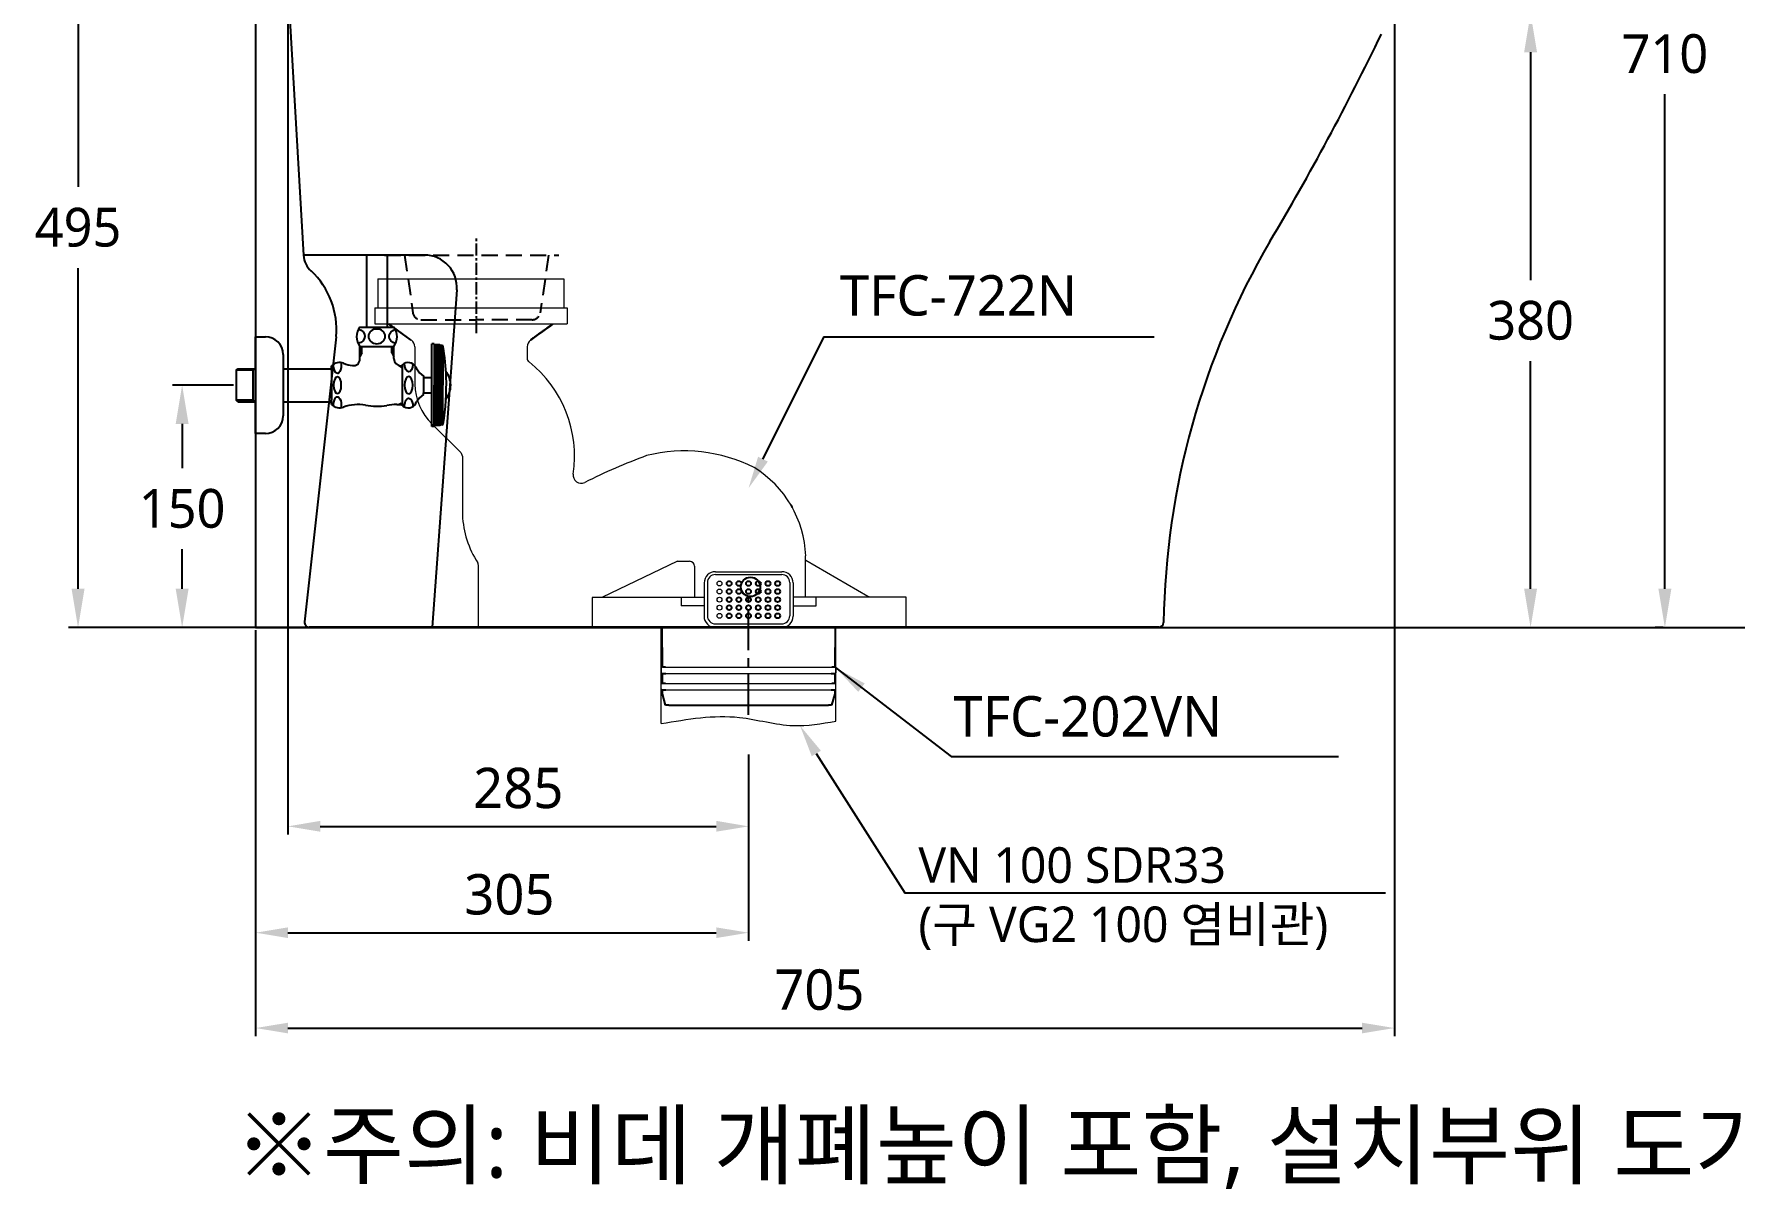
# Model space of a CAD drawing. Extents: x 8541 to 14664, y -60 to 2468.
# Drawn here: x 8541 to 9593, y -60 to 655 of the extents above; entities that cross this region are included whole.
import ezdxf

# ---------------------------------------------------------------- set-up
doc = ezdxf.new("R2010")
doc.units = 0
doc.header["$LTSCALE"] = 20
doc.header["$MEASUREMENT"] = 0
doc.linetypes.add('CENTER', pattern=[2, 1.25, -0.25, 0.25, -0.25])
doc.linetypes.add('HIDDEN', pattern=[0.375, 0.25, -0.125])
doc.layers.get('0').update_dxf_attribs({"linetype": 'CONTINUOUS'})
doc.layers.get('DEFPOINTS').update_dxf_attribs({"linetype": 'CONTINUOUS'})
for name, color, linetype in [('1', 7, 'CONTINUOUS'), ('2', 2, 'CONTINUOUS'), ('3', 3, 'CONTINUOUS'), ('4', 4, 'CONTINUOUS'), ('6', 6, 'CONTINUOUS'), ('CEN', 1, 'CENTER')]:
    doc.layers.add(name, color=color, linetype=linetype)
doc.styles.add('GHS', font='romans', dxfattribs={"bigfont": 'ghs'})
doc.styles.add('ROMANS', font='NanumGothic.ttf', dxfattribs={"height": 10.144927})
doc.styles.get("Standard").update_dxf_attribs({"font": 'NanumGothic.ttf'})
doc.dimstyles.get("Standard").update_dxf_attribs({"dimtxt": 2.7, "dimasz": 2.5, "dimexe": 1.5, "dimexo": 1.5, "dimgap": 1.5, "dimtad": 1, "dimdec": 0, "dimlfac": 10, "dimzin": 0, "dimdsep": 46, "dimtxsty": 'Standard', "dimcen": 0, "dimclrt": 2, "dimadec": 0, "dimazin": 0, "dimtfac": 1, "dimtdec": 0, "dimtmove": 0, "dimatfit": 3, "dimfxl": 0, "dimtolj": 1, "dimtzin": 0, "dimarcsym": 0})

# ---------------------------------------------------------------- blocks, each defined once
blk = doc.blocks.new('*D64')
at = {"color": 3, "lineweight": -2, "ltscale": 10}
for p, q in [((8698, 667.1), (8698, 159.4)), ((8983, 208.8), (8983, 159.4)), ((8718, 164.4), (8963, 164.4))]:
    blk.add_line(p, q, dxfattribs=at)
at = {"color": 3, "ltscale": 10}
for points in [[(8718, 167.8), (8718, 161.1), (8698, 164.4)], [(8963, 167.8), (8963, 161.1), (8983, 164.4)]]:
    blk.add_solid(points, dxfattribs=at)
at = {"layer": 'DEFPOINTS', "color": 0, "ltscale": 10}
for p in [(8698, 668.6), (8983, 210.3), (8983, 164.4)]:
    blk.add_point(p, dxfattribs=at)
at = {"color": 2, "ltscale": 10, "insert": (8840.5, 188), "char_height": 25, "attachment_point": 5}
blk.add_mtext('\\A1;{\\fNanumGothic|b0|i0|c129|p50;285}', dxfattribs=at)
blk = doc.blocks.new('*D65')
at = {"color": 3, "lineweight": -2}
for p, q in [((9509.7, 997.4), (9556, 997.4)), ((9550, 973.4), (9550, 667.3)), ((9550, 311.4), (9550, 617.4)), ((9549, 287.4), (9544, 287.4))]:
    blk.add_line(p, q, dxfattribs=at)
at = {"color": 3}
for points in [[(9546, 973.4), (9554, 973.4), (9550, 997.4)], [(9546, 311.4), (9554, 311.4), (9550, 287.4)]]:
    blk.add_solid(points, dxfattribs=at)
at = {"layer": 'DEFPOINTS', "color": 0}
for p in [(9507.9, 997.4), (9550, 287.4), (9550.8, 287.4)]:
    blk.add_point(p, dxfattribs=at)
at = {"color": 2, "insert": (9550, 642.4), "char_height": 24, "attachment_point": 5}
blk.add_mtext('\\A1;{\\fNanumGothic|b0|i0|c129|p50;710}', dxfattribs=at)
blk = doc.blocks.new('*D67')
at = {"layer": '3', "color": 3, "lineweight": -2}
for p, q in [((8678, 264.9), (8678, 93.6)), ((8983, 199.7), (8983, 93.6)), ((8698, 98.6), (8963, 98.6))]:
    blk.add_line(p, q, dxfattribs=at)
at = {"layer": '3', "color": 3}
for points in [[(8698, 101.9), (8698, 95.3), (8678, 98.6)], [(8963, 101.9), (8963, 95.3), (8983, 98.6)]]:
    blk.add_solid(points, dxfattribs=at)
at = {"layer": 'DEFPOINTS', "color": 0}
for p in [(8678, 266.4), (8983, 201.2), (8983, 98.6)]:
    blk.add_point(p, dxfattribs=at)
at = {"layer": '3', "color": 2, "insert": (8835, 122.2), "char_height": 25, "attachment_point": 5}
blk.add_mtext('\\A1;{\\fNanumGothic|b0|i0|c129|p50;305}', dxfattribs=at)
blk = doc.blocks.new('*D68')
at = {"color": 3, "lineweight": -2}
for p, q in [((8664.3, 437.4), (8626.5, 437.4)), ((8632.5, 413.4), (8632.5, 386)), ((8632.5, 311.4), (8632.5, 336)), ((8676.2, 287.4), (8626.5, 287.4))]:
    blk.add_line(p, q, dxfattribs=at)
at = {"color": 3}
for points in [[(8628.5, 413.4), (8636.5, 413.4), (8632.5, 437.4)], [(8628.5, 311.4), (8636.5, 311.4), (8632.5, 287.4)]]:
    blk.add_solid(points, dxfattribs=at)
at = {"layer": 'DEFPOINTS', "color": 0}
for p in [(8632.5, 437.4), (8666.1, 437.4), (8678, 287.4)]:
    blk.add_point(p, dxfattribs=at)
at = {"color": 2, "insert": (8632.5, 361), "char_height": 24, "attachment_point": 5}
blk.add_mtext('\\A1;{\\fNanumGothic|b0|i0|c129|p50;150}', dxfattribs=at)
blk = doc.blocks.new('BGFB')
at = {"color": 2, "linetype": 'Continuous', "lineweight": 0}
for p, q in [((-57.5, 0), (57.5, 0)), ((-57.5, 0), (-57.5, -18)), ((57.5, 0), (57.5, -18)), ((-59.5, -18), (59.5, -18)), ((-59.5, -18), (-59.5, -28)), ((59.5, -18), (59.5, -28)), ((-59.5, -28), (59.5, -28)), ((-36.9, -38), (-50.8, -28)), ((36.9, -38.1), (50.8, -28)), ((34.8, -42.1), (34.8, -49.1)), ((-34.8, -42.1), (-34.8, -65.3)), ((-24.1, -89.9), (-6.2, -107.6)), ((-5.3, -109.8), (-5.3, -146.3)), ((4.7, -215.9), (4.7, -177.4)), ((127.8, -174.9), (81.1, -197.3)), ((127.8, -174.9), (135.3, -174.9)), ((138.3, -177.9), (138.3, -197.3)), ((207.1, -196.8), (207.1, -171.6)), ((207.3, -174.1), (245.6, -196.4)), ((144.3, -188.3), (144.3, -208.9)), ((146.3, -188.1), (146.3, -208.6)), ((151.3, -181.3), (192.3, -181.3)), ((151.3, -183.1), (192.3, -183.1)), ((197.3, -188.1), (197.3, -208.6)), ((199.3, -188.3), (199.3, -208.9)), ((144.3, -197.3), (75.1, -197.3)), ((75.1, -197.3), (75.1, -215.9)), ((130.2, -197.3), (130.2, -202.4)), ((199.3, -196.8), (269.2, -196.8)), ((213.7, -202.4), (213.7, -196.8)), ((269.2, -196.8), (269.2, -215.9)), ((144.3, -202.4), (130.2, -202.4)), ((199.3, -202.4), (213.7, -202.4)), ((4.7, -215.9), (269.2, -215.9)), ((151.3, -213.6), (192.3, -213.6)), ((117.8, -240.9), (117.8, -243.9)), ((118.5, -240.4), (118.3, -240.4)), ((118.5, -240.4), (225.4, -240.4)), ((225.9, -240.9), (225.9, -243.9)), ((118.5, -244.4), (118.3, -244.4)), ((118.5, -244.4), (225.4, -244.4)), ((120.3, -250.4), (223.3, -250.4)), ((120.6, -254.4), (223, -254.4))]:
    blk.add_line(p, q, dxfattribs=at)
at = {"color": 3, "linetype": 'Continuous', "lineweight": 0}
for p, q in [((117.8, -275.3), (117.8, -215.9)), ((225.9, -273.8), (225.9, -215.9))]:
    blk.add_line(p, q, dxfattribs=at)
at = {"color": 2}
for p, q in [((118.5, -240.4), (118.4, -215.9)), ((225.3, -215.9), (225.2, -240.4)), ((225.2, -240.4), (223.3, -240.4)), ((120.3, -250.4), (118.3, -250.4)), ((118.5, -244.4), (120.6, -244.4)), ((118.6, -250.4), (118.5, -244.4)), ((223, -244.4), (225.2, -244.4)), ((225.4, -250.4), (223.3, -250.4)), ((225.2, -244.4), (225.1, -250.4)), ((118.3, -254.4), (120.6, -254.4)), ((118.6, -256.9), (118.6, -254.4)), ((120.4, -263.9), (118.6, -256.9)), ((223, -254.4), (225.4, -254.4)), ((225.1, -256.9), (223.2, -263.9)), ((225.1, -254.4), (225.1, -256.9)), ((122.4, -263.9), (120.4, -263.9)), ((122.4, -263.9), (171.8, -263.9)), ((171.8, -263.9), (221.2, -263.9)), ((223.2, -263.9), (221.2, -263.9))]:
    blk.add_line(p, q, dxfattribs=at)
blk.add_line((120.3, -240.4), (118.5, -240.4))
at = {"color": 2, "linetype": 'Continuous', "lineweight": 0}
for centre in [(153.8, -188.6), (153.8, -193.6), (153.8, -198.6), (153.8, -203.6), (153.8, -208.6)]:
    blk.add_circle(centre, 1.5, dxfattribs=at)
for centre, radius, start, end in [((-39.8, -42.1), 5, 0.0447, 54.1067), ((39.8, -42.1), 5, 125.8861, 179.7556), ((37.8, -49.1), 3, 179.7556, 231.4151), ((-10.7, -109.9), 74.8, 351.5468, 51.4151), ((1.6, -64.1), 36.4, 181.8849, 225.0733), ((-8.3, -109.8), 3, 0.0895, 45.2408), ((239.8, -464.9), 378.8, 110.2437, 116.5549), ((132, -202.9), 96.3, 63.2809, 103.9725), ((68.2, -121.6), 5, 171.5468, 296.5549), ((140.2, -174), 67, 2.0828, 58.4605), ((52.8, -143.8), 58.1, 182.4762, 213.3534), ((1.7, -177.4), 3, 0, 33.3534), ((135.3, -177.9), 3, 0, 90), ((151.3, -188.3), 7, 90, 180), ((151.3, -188.1), 5, 90, 180), ((192.3, -188.3), 7, 360, 90), ((192.3, -188.1), 5, 0, 90), ((247.1, -193.8), 3, 239.7939, 270), ((151.3, -208.9), 7, 179.7381, 270), ((151.3, -208.6), 5, 180, 270), ((192.3, -208.6), 5, 270, 0), ((192.3, -208.9), 7, 270, 0), ((118.3, -240.9), 0.5, 90, 180), ((225.4, -240.9), 0.5, 0, 90), ((118.3, -243.9), 0.5, 180, 270), ((118.3, -250.9), 0.5, 90, 180), ((225.4, -243.9), 0.5, 270, 360), ((225.4, -250.9), 0.5, 0, 90), ((118.3, -253.9), 0.5, 180, 270), ((225.4, -253.9), 0.5, 270, 0)]:
    blk.add_arc(centre, radius, start, end, dxfattribs=at)
at = {"color": 3, "linetype": 'Continuous', "lineweight": 0}
blk.add_spline([(117.8, -275.3), (166.2, -271.5), (199.4, -276.5), (225.9, -273.8)], degree=3, dxfattribs=at)
at = {"layer": '1', "color": 252, "linetype": 'Continuous'}
for q in [(-50.8, -28), (-50.1, -28.5), (-50.1, -28.5), (-50.1, -28.5)]:
    blk.add_line((-36.9, -38), q, dxfattribs=at)
at = {"layer": '1', "color": 2, "linetype": 'Continuous'}
for centre in [(159.8, -188.6), (159.8, -188.6), (165.8, -188.6), (165.8, -188.6), (171.8, -188.6), (177.8, -188.6), (177.8, -188.6), (183.8, -188.6), (183.8, -188.6), (189.8, -188.6), (189.8, -188.6), (159.8, -193.6), (159.8, -193.6), (159.8, -198.6), (159.8, -198.6), (165.8, -193.6), (165.8, -193.6), (165.8, -198.6), (165.8, -198.6), (171.8, -193.6), (171.8, -198.6), (177.8, -193.6), (177.8, -193.6), (177.8, -198.6), (177.8, -198.6), (183.8, -193.6), (183.8, -193.6), (183.8, -198.6), (183.8, -198.6), (189.8, -193.6), (189.8, -193.6), (189.8, -198.6), (189.8, -198.6), (159.8, -203.6), (159.8, -203.6), (159.8, -208.6), (159.8, -208.6), (165.8, -203.6), (165.8, -203.6), (165.8, -208.6), (165.8, -208.6), (171.8, -203.6), (171.8, -208.6), (171.8, -208.6), (177.8, -203.6), (177.8, -203.6), (177.8, -208.6), (177.8, -208.6), (183.8, -203.6), (183.8, -203.6), (183.8, -208.6), (183.8, -208.6), (189.8, -203.6), (189.8, -203.6), (189.8, -208.6), (189.8, -208.6)]:
    blk.add_circle(centre, 1.5, dxfattribs=at)
at = {"layer": '1', "color": 252, "linetype": 'Continuous'}
for centre in [(171.8, -188.6), (171.8, -193.6), (171.8, -198.6), (171.8, -203.6)]:
    blk.add_circle(centre, 1.5, dxfattribs=at)
for points, degree in [([(50.1, -28.5), (36.9, -38)], 1), ([(50.1, -28.5), (45.7, -31.7), (41.3, -34.8), (36.9, -38)], 3), ([(50.1, -28.5), (36.9, -38)], 1), ([(50.1, -28.5), (45.7, -31.7), (41.3, -34.8), (36.9, -38)], 3), ([(197.9, -139.9), (198.2, -140.5), (198.5, -141), (198.8, -141.6)], 3), ([(197.9, -139.9), (198.2, -140.5), (198.5, -141), (198.8, -141.6)], 3)]:
    blk.add_open_spline(points, degree=degree, dxfattribs=at)
at = {"layer": 'CEN'}
blk.add_line((171.8, -269.9), (171.8, -196.9), dxfattribs=at)
blk = doc.blocks.new('*D59')
at = {"color": 3, "lineweight": -2}
for p, q in [((8708.4, 782.6), (8562.1, 782.6)), ((8568.1, 758.6), (8568.1, 560.1)), ((8568.1, 311.4), (8568.1, 509.9)), ((8731.5, 287.4), (8562.1, 287.4))]:
    blk.add_line(p, q, dxfattribs=at)
at = {"color": 3}
for points in [[(8564.1, 758.6), (8572.1, 758.6), (8568.1, 782.6)], [(8564.1, 311.4), (8572.1, 311.4), (8568.1, 287.4)]]:
    blk.add_solid(points, dxfattribs=at)
at = {"layer": 'DEFPOINTS', "color": 0}
for p in [(8710.2, 782.6), (8568.1, 287.4), (8733.3, 287.4)]:
    blk.add_point(p, dxfattribs=at)
at = {"color": 2, "insert": (8568.1, 535), "char_height": 24, "attachment_point": 5}
blk.add_mtext('\\A1;{\\fNanumGothic|b0|i0|c129|p50;495}', dxfattribs=at)
blk = doc.blocks.new('*D60')
at = {"color": 3, "lineweight": -2}
for p, q in [((9373.1, 667.4), (9472.9, 667.4)), ((9466.9, 643.4), (9466.9, 502.4)), ((9466.9, 311.4), (9466.9, 452.3)), ((9239.8, 287.4), (9472.9, 287.4))]:
    blk.add_line(p, q, dxfattribs=at)
at = {"color": 3}
for points in [[(9462.9, 643.4), (9470.9, 643.4), (9466.9, 667.4)], [(9462.9, 311.4), (9470.9, 311.4), (9466.9, 287.4)]]:
    blk.add_solid(points, dxfattribs=at)
at = {"layer": 'DEFPOINTS', "color": 0}
for p in [(9371.3, 667.4, 0), (9238, 287.4), (9466.9, 287.4)]:
    blk.add_point(p, dxfattribs=at)
at = {"color": 2, "insert": (9466.9, 477.4), "char_height": 24, "attachment_point": 5}
blk.add_mtext('\\A1;{\\fNanumGothic|b0|i0|c129|p50;380}', dxfattribs=at)
blk = doc.blocks.new('*D63')
at = {"color": 3, "linetype": 'ByBlock', "lineweight": -2}
for p, q in [((9382.6, 711), (9382.6, 34.6)), ((8678, 285.9), (8678, 34.6)), ((8698, 39.6), (9362.6, 39.6))]:
    blk.add_line(p, q, dxfattribs=at)
at = {"color": 3}
for points in [[(8698, 42.9), (8698, 36.3), (8678, 39.6)], [(9362.6, 42.9), (9362.6, 36.3), (9382.6, 39.6)]]:
    blk.add_solid(points, dxfattribs=at)
at = {"layer": 'DEFPOINTS', "color": 0}
for p in [(9382.6, 712.5), (8678, 287.4), (9382.6, 39.6)]:
    blk.add_point(p, dxfattribs=at)
at = {"color": 2, "insert": (9026.8, 63.2), "char_height": 25, "attachment_point": 5}
blk.add_mtext('\\A1;{\\fNanumGothic|b0|i0|c129|p50;705}', dxfattribs=at)

msp = doc.modelspace()

# ---------------------------------------------------------------- linework, layer by layer
at = {"color": 7}
for p, q in [((8699.2, 663.3), (8707.6, 517.9)), ((8782.5, 517.9), (8707.6, 517.9)), ((8802.5, 496.4), (8787.2, 287.6)), ((8727.8, 467.4), (8708.3, 290.9)), ((9236.8, 287.6), (8711.2, 287.6))]:
    msp.add_line(p, q, dxfattribs=at)
at = {"color": 1, "linetype": 'CENTER', "ltscale": 0.3}
msp.add_line((8814.7, 469.6), (8814.7, 528.1), dxfattribs=at)
at = {"color": 7}
msp.add_circle((8984.2, 312.6), 6, dxfattribs=at)
for centre, radius, start, end in [((7851.7, 1391.2), 1691.7, 329.2522, 334.1921), ((9721.4, 283.3), 481.6, 149.7004, 179.1364), ((8722.5, 519.1), 15, 184.9422, 227.6133), ((8782.5, 497.9), 20, 355.7986, 90), ((8678, 471.8), 50, 355.0116, 46.5106), ((8711.2, 290.6), 3, 173.6733, 270), ((9236.8, 290.6), 3, 270, 359.1364)]:
    msp.add_arc(centre, radius, start, end, dxfattribs=at)
at = {"color": 7, "linetype": 'HIDDEN'}
for centre, start, end in [((8780.2, 482.9), 188.1301, 270), ((8849.1, 482.9), 270, 351.8699)]:
    msp.add_arc(centre, 5, start, end, dxfattribs=at)
at = {"layer": '2', "color": 7, "linetype": 'HIDDEN', "ltscale": 2}
for p, q in [((8757.8, 517.9), (8865.5, 517.9)), ((8770.2, 517.9), (8775.3, 482.1)), ((8859.2, 517.9), (8854.1, 482.1)), ((8780.2, 477.9), (8814.7, 477.9)), ((8849.1, 477.9), (8814.7, 477.9))]:
    msp.add_line(p, q, dxfattribs=at)
at = {"layer": '3'}
for points in [[(8991.9, 391.6), (9029.7, 467.3), (9233.9, 467.3)], [(9024.9, 209.5), (9079.6, 123.2), (9377.1, 123.2)]]:
    msp.add_lwpolyline(points, dxfattribs=at)
msp.add_solid([(8994.9, 390.1), (8983, 373.7), (8988.9, 393.1)], dxfattribs=at)
at = {"layer": '3', "color": 3}
msp.add_solid([(9022.1, 207.8), (9014.8, 226.8), (9027.8, 211.2)], dxfattribs=at)
at = {"layer": '4'}
for p, q in [((8746.6, 517.9), (8746.6, 473.4)), ((8759.4, 517.9), (8759.4, 473.4)), ((8678, 407.4), (8678, 467.4)), ((8678, 467.4), (8684, 467.4)), ((8742.5, 473.4), (8746.6, 473.4)), ((8746.6, 473.4), (8763.5, 473.4)), ((8695, 456.4), (8695, 418.4)), ((8742.5, 461.4), (8763.5, 461.4)), ((8742.5, 453.5), (8742.5, 461.4)), ((8742.5, 457.4), (8743.8, 457.4)), ((8743.8, 457.4), (8742.5, 455.2)), ((8743.8, 457.4), (8743.8, 461.4)), ((8762.2, 457.4), (8762.2, 461.4)), ((8762.2, 457.4), (8763.5, 457.4)), ((8762.2, 457.4), (8763.5, 455.2)), ((8763.5, 453.9), (8763.5, 461.4)), ((8788.5, 462.9), (8787, 462.9)), ((8787, 461.9), (8787, 462.9)), ((8787, 437.4), (8787, 461.9)), ((8788.5, 462.7), (8788.5, 462.9)), ((8788.5, 462.7), (8788.5, 437.4)), ((8792, 462), (8788.5, 462)), ((8792, 461), (8788.5, 461)), ((8792, 460), (8788.5, 460)), ((8792, 459), (8788.5, 459)), ((8792, 458), (8788.5, 458)), ((8792, 457), (8788.5, 457)), ((8792, 456), (8788.5, 456)), ((8792, 455), (8788.5, 455)), ((8792, 454), (8788.5, 454)), ((8792, 453), (8788.5, 453)), ((8792, 462.4), (8788.8, 462.4)), ((8792.5, 461.9), (8792, 462.4)), ((8792, 462.4), (8792, 437.4)), ((8793.3, 461.9), (8792.5, 461.9)), ((8792.5, 461.9), (8792.5, 437.4)), ((8793.9, 461.4), (8793.9, 437.4)), ((8666, 446.6), (8667, 447.6)), ((8676.5, 446.6), (8666, 446.6)), ((8666.1, 428.1), (8666.1, 446.6)), ((8667, 447.6), (8678, 447.6)), ((8676.5, 427.1), (8676.5, 447.6)), ((8676.5, 446.6), (8677.5, 447.6)), ((8678, 447), (8678, 427.7)), ((8695, 447.6), (8725, 447.6)), ((8725, 446.6), (8725, 449.4)), ((8725, 446.6), (8725, 428.1)), ((8768, 448.6), (8766.7, 449.6)), ((8768, 449.4), (8768.9, 449.4)), ((8768, 448.6), (8768, 449.4)), ((8768, 448.6), (8768.9, 448.6)), ((8768.9, 449.4), (8768.9, 450.1)), ((8768.9, 425.4), (8768.9, 449.4)), ((8777, 448.7), (8777.6, 447.7)), ((8781.9, 443.1), (8781.9, 442.1)), ((8781.9, 442.1), (8781.9, 432.6)), ((8781.9, 442.1), (8787, 442.1)), ((8792, 452), (8788.5, 452)), ((8792, 451), (8788.5, 451)), ((8792, 450), (8788.5, 450)), ((8792, 449), (8788.5, 449)), ((8792, 448), (8788.5, 448)), ((8792, 447), (8788.5, 447)), ((8792, 446), (8788.5, 446)), ((8792, 445), (8788.5, 445)), ((8792, 444), (8788.5, 444)), ((8792, 443), (8788.5, 443)), ((8781.9, 432.6), (8787, 432.6)), ((8781.9, 431.6), (8781.9, 432.6)), ((8787, 411.9), (8787, 437.4)), ((8792, 442), (8788.5, 442)), ((8792, 441), (8788.5, 441)), ((8792, 440), (8788.5, 440)), ((8792, 439), (8788.5, 439)), ((8792, 438), (8788.5, 438)), ((8788.5, 412.1), (8788.5, 437.4)), ((8792, 436.8), (8788.5, 436.8)), ((8792, 435.8), (8788.5, 435.8)), ((8792, 434.8), (8788.5, 434.8)), ((8792, 433.8), (8788.5, 433.8)), ((8792, 432.8), (8788.5, 432.8)), ((8792, 431.8), (8788.5, 431.8)), ((8792, 412.4), (8792, 437.4)), ((8792.5, 412.9), (8792.5, 437.4)), ((8793.9, 413.4), (8793.9, 437.4)), ((8676.5, 428.1), (8666, 428.1)), ((8667, 427.1), (8666, 428.1)), ((8667, 427.1), (8678, 427.1)), ((8677.5, 427.1), (8676.5, 428.1)), ((8695, 427.1), (8725, 427.1)), ((8725, 425.4), (8725, 428.1)), ((8725, 427.1), (8725, 426.9)), ((8725, 425.4), (8725, 426.9)), ((8765.3, 425.4), (8768.9, 425.4)), ((8768, 426.1), (8766.7, 425.4)), ((8768, 426.1), (8768.9, 426.1)), ((8768, 425.4), (8768, 426.1)), ((8768.9, 424.6), (8768.9, 425.4)), ((8777, 426), (8777.6, 427)), ((8792, 430.8), (8788.5, 430.8)), ((8792, 429.8), (8788.5, 429.8)), ((8792, 428.8), (8788.5, 428.8)), ((8792, 427.8), (8788.5, 427.8)), ((8792, 426.8), (8788.5, 426.8)), ((8792, 425.8), (8788.5, 425.8)), ((8792, 424.8), (8788.5, 424.8)), ((8792, 423.8), (8788.5, 423.8)), ((8792, 422.8), (8788.5, 422.8)), ((8792, 421.8), (8788.5, 421.8)), ((8788.5, 411.9), (8787, 411.9)), ((8792, 420.8), (8788.5, 420.8)), ((8792, 419.8), (8788.5, 419.8)), ((8792, 418.8), (8788.5, 418.8)), ((8792, 417.8), (8788.5, 417.8)), ((8792, 416.8), (8788.5, 416.8)), ((8792, 415.8), (8788.5, 415.8)), ((8792, 414.8), (8788.5, 414.8)), ((8792, 413.8), (8788.5, 413.8)), ((8792, 412.8), (8788.5, 412.8)), ((8788.5, 412.1), (8788.5, 411.9)), ((8792, 412.4), (8788.8, 412.4)), ((8792.5, 412.9), (8792, 412.4)), ((8793.3, 412.9), (8792.5, 412.9)), ((8684, 407.4), (8678, 407.4))]:
    msp.add_line(p, q, dxfattribs=at)
for centre, radius, start, end in [((8684, 456.4), 11, 0, 90), ((8750.5, 467.4), 10, 143.1301, 216.8699), ((8755.5, 467.4), 10, 323.1301, 36.8699), ((8738.5, 453.5), 4, 262.2883, 0), ((8768, 453.9), 4.5, 180, 270), ((8788.8, 462.7), 0.3, 180, 270), ((8793.3, 461.2), 0.7, 9.4934, 90), ((8651, 437.4), 145, 1.9431, 9.4934), ((8729.9, 444.4), 7, 69.0339, 134.5129), ((8741.3, 474.1), 24.8, 249.0339, 262.2883), ((8772.4, 446), 5.36, 30, 130.4306), ((8789.7, 454.7), 14, 210, 236.1902), ((8651, 437.4), 145, 350.5066, 1.9431), ((8784.7, 437.3), 14, 0.2473, 38.2141), ((8789.7, 420), 14, 123.8098, 150), ((8784.7, 437.4), 14, 321.7859, 359.7527), ((8729.9, 430.4), 7, 225.5, 290.9661), ((8741.3, 400.6), 24.8, 79.2627, 110.9661), ((8753, 462.4), 38, 259.2627, 279.3048), ((8765.3, 387.4), 38, 90, 99.3048), ((8772.4, 428.7), 5.36, 229.5694, 330), ((8684, 418.4), 11, 270, 0), ((8788.8, 412.1), 0.3, 90, 180), ((8793.3, 413.6), 0.7, 270, 350.5066)]:
    msp.add_arc(centre, radius, start, end, dxfattribs=at)
at = {"layer": '4', "extrusion": (0, 0, -1)}
for centre, major_axis, ratio, start_param, end_param in [((8740.3, 467.6), (-5.23, 0), 0.866391, 1.824119, 4.49897), ((8765.8, 467.6), (-5.23, 0), 0.866391, 4.942097, 7.58465), ((8728.6, 449.9), (0, -5.22), 0.46009, 4.433611, 7.934688), ((8772.7, 451), (0, -5.4), 0.478204, 4.79078, 7.834251), ((8728.6, 425), (0, -5.22), 0.46009, 1.472186, 5.009627), ((8772.7, 424), (0, -5.4), 0.478204, 1.540108, 4.68362)]:
    msp.add_ellipse(centre, major_axis=major_axis, ratio=ratio, start_param=start_param, end_param=end_param, dxfattribs=at)
for centre, major_axis, ratio in [((8753, 467.6), (-5.23, 0), 0.866391), ((8728.6, 437.4), (0, -5.22), 0.46009), ((8772.7, 437.4), (0, -5.4), 0.478204)]:
    msp.add_ellipse(centre, major_axis=major_axis, ratio=ratio, dxfattribs=at)
at = {"layer": '6', "color": 6}
msp.add_lwpolyline([(9915.5, 2212.4), (8678, 2212.4), (8678, 287.4), (10605.5, 287.4), (10605.5, 1287.4)], dxfattribs=at)

# ---------------------------------------------------------------- block references
at = {"color": 1}
msp.add_blockref('BGFB', (8811.2, 503.3), dxfattribs=at)

# ---------------------------------------------------------------- texts
at = {"layer": '2', "attachment_point": 4, "style": 'ROMANS'}
for s, insert, char_height in [('{\\fNanumGothic|b0|i0|c129|p50;TFC-722N}', (9039.5, 492.8), 25), ('{\\fNanumGothic|b0|i0|c129|p50;TFC-202VN}', (9109.8, 232.3), 25), ('{\\fNanumGothic|b0|i0|c129|p50;VN 100 SDR33\\P(구 VG2 100 염비관)}', (9088.1, 119.7), 22)]:
    msp.add_mtext(s, dxfattribs=dict(at, insert=insert, char_height=char_height))
at = {"layer": '3', "color": 1, "insert": (8665.1, -12.8), "char_height": 40, "attachment_point": 1, "style": 'GHS'}
msp.add_mtext_dynamic_manual_height_columns('{\\fNanumGothic|b0|i0|c129|p50;※주의: 비데 개폐높이 포함, 설치부위 도기허용차는 ±5%이므로 반드시 실측 확인 후 시공하십시오.}', width=2648.262, gutter_width=13.5, heights=[0], dxfattribs=at)

# ---------------------------------------------------------------- dimensions: what is measured, and where the dimension line sits
for base, p1, p2, picture, middle in [((9550, 287.4), (9507.9, 997.4), (9550.8, 287.4), '*D65', (9550, 642.4)), ((9466.9, 287.4), (9371.3, 667.4, 0), (9238, 287.4), '*D60', (9466.9, 477.4)), ((8632.5, 437.4), (8678, 287.4), (8666.1, 437.4), '*D68', (8632.5, 361))]:
    dim = msp.add_linear_dim(base=base, p1=p1, p2=p2, angle=90, text='{\\fNanumGothic|b0|i0|c129|p50;<>}', dimstyle='Standard', override={"dimscale": 1.2, "dimtxt": 20, "dimasz": 20, "dimexe": 5, "dimgap": 10, "dimtih": 1, "dimtoh": 1, "dimlfac": 1, "dimzin": 12, "dimclrd": 3, "dimclre": 3, "dimazin": 2, "dimarcsym": 1})
    dim.commit()
    dim.dimension.update_dxf_attribs({"geometry": picture, "text_midpoint": middle, "dimtype": 160})
dim = msp.add_linear_dim(base=(8568.1, 287.4), p1=(8710.2, 782.6), p2=(8733.3, 287.4), angle=90, text='{\\fNanumGothic|b0|i0|c129|p50;<>}', dimstyle='Standard', override={"dimscale": 1.2, "dimtxt": 20, "dimasz": 20, "dimexe": 5, "dimgap": 10, "dimtih": 1, "dimtoh": 1, "dimlfac": 1, "dimzin": 12, "dimclrd": 3, "dimclre": 3, "dimazin": 2, "dimarcsym": 1})
dim.commit()
dim.dimension.update_dxf_attribs({"geometry": '*D59', "text_midpoint": (8568.1, 535)})
dim = msp.add_linear_dim(base=(9382.6, 39.6), p1=(8678, 287.4), p2=(9382.6, 712.5), text='{\\fNanumGothic|b0|i0|c129|p50;<>}', dimstyle='Standard', override={"dimtxt": 25, "dimasz": 20, "dimexe": 5, "dimgap": 10, "dimlfac": 1, "dimzin": 12, "dimclrd": 3, "dimclre": 3, "dimazin": 2, "dimarcsym": 1})
dim.commit()
dim.dimension.update_dxf_attribs({"geometry": '*D63', "text_midpoint": (9026.8, 39.6), "dimtype": 160})
at = {"color": 7, "ltscale": 10}
dim = msp.add_linear_dim(base=(8983, 164.4), p1=(8698, 668.6), p2=(8983, 210.3), text='{\\fNanumGothic|b0|i0|c129|p50;<>}', dimstyle='Standard', override={"dimtxt": 25, "dimasz": 20, "dimexe": 5, "dimgap": 10, "dimlfac": 1, "dimclrd": 3, "dimclre": 3}, dxfattribs=at)
dim.commit()
dim.dimension.update_dxf_attribs({"geometry": '*D64', "text_midpoint": (8840.5, 188)})
at = {"layer": '3'}
dim = msp.add_linear_dim(base=(8983, 98.6), p1=(8678, 266.4), p2=(8983, 201.2), text='{\\fNanumGothic|b0|i0|c129|p50;<>}', dimstyle='Standard', override={"dimtxt": 25, "dimasz": 20, "dimexe": 5, "dimgap": 10, "dimlfac": 1, "dimclrd": 3, "dimclre": 3}, dxfattribs=at)
dim.commit()
dim.dimension.update_dxf_attribs({"geometry": '*D67', "text_midpoint": (8835, 98.6), "dimtype": 160})

# ---------------------------------------------------------------- leaders
msp.add_leader([(9037, 262.4), (9108.4, 207.7), (9348.1, 207.7)], dimstyle='Standard', override={"dimtxt": 20, "dimasz": 20, "dimexe": 5, "dimgap": 10, "dimtad": 0, "dimlfac": 1, "dimzin": 12, "dimclrd": 3, "dimclre": 3, "dimazin": 2, "dimarcsym": 1})

doc.saveas('drawing.dxf')
